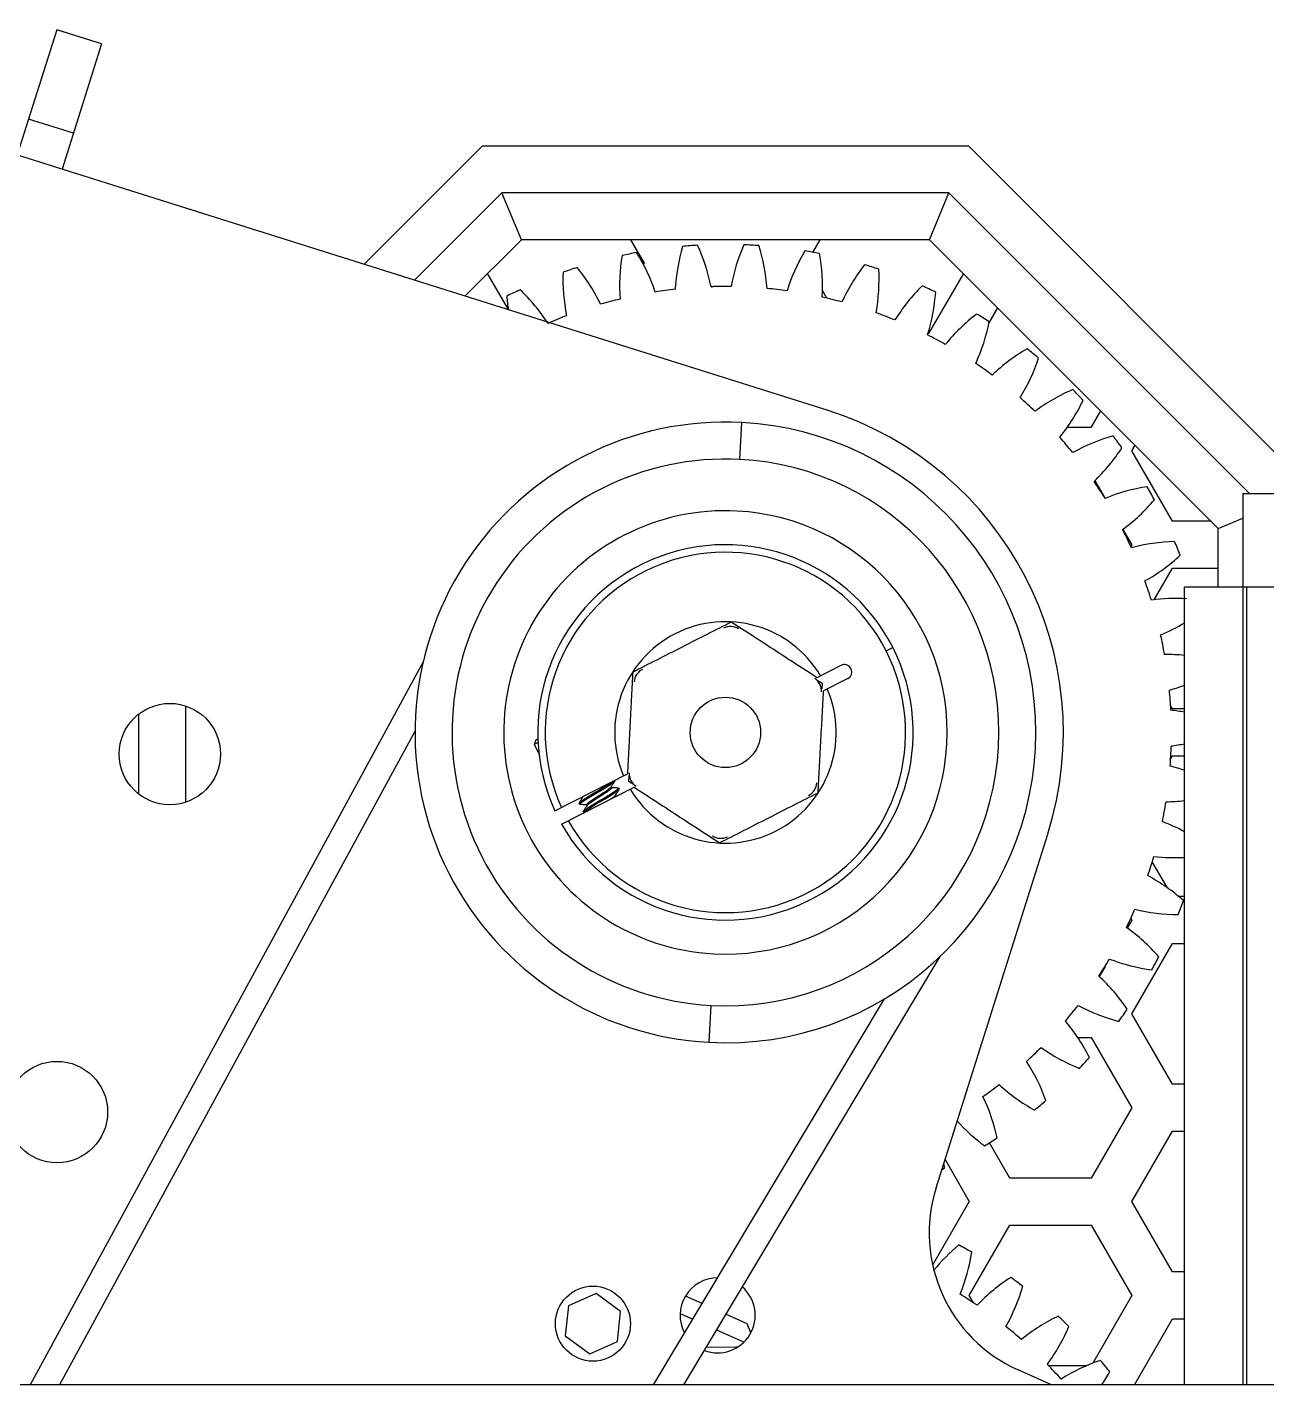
# Model space of a CAD drawing. Header units: inches. Extents: x -45.4 to 22.3, y -8.8 to 22.6.
# Drawn here: x -9.056 to -5.754, y 3.053 to 6.67 of the extents above; entities that cross this region are included whole.
import ezdxf

# ---------------------------------------------------------------- set-up
doc = ezdxf.new("R2010")
doc.units = ezdxf.units.IN
doc.header["$MEASUREMENT"] = 0

msp = doc.modelspace()

# ---------------------------------------------------------------- linework, layer by layer
at = {"color": 7, "linetype": 'Continuous', "lineweight": 25}
for p, q in [((-6.9256, 5.6493), (-10.1626, 6.6699)), ((-8.9773, 6.6632), (-9.0825, 6.3294)), ((-8.8581, 6.6256), (-8.9773, 6.6632)), ((-8.8581, 6.6256), (-8.9633, 6.2918)), ((-8.9332, 6.3872), (-9.0525, 6.4248)), ((-8.1588, 6.0381), (-7.8435, 6.3535)), ((-7.8435, 6.3535), (-6.549, 6.3535)), ((-5.7023, 5.5067), (-6.549, 6.3535)), ((-8.0244, 5.9958), (-7.7917, 6.2285)), ((-6.6008, 6.2285), (-7.7917, 6.2285)), ((-7.7399, 6.1035), (-7.7917, 6.2285)), ((-6.6526, 6.1035), (-6.6008, 6.2285)), ((-5.8001, 5.4278), (-6.6008, 6.2285)), ((-7.7399, 6.1035), (-7.89, 5.9534)), ((-6.6526, 6.1035), (-7.7399, 6.1035)), ((-7.4488, 6.1035), (-7.4128, 6.041)), ((-6.9631, 6.0699), (-6.9437, 6.1035)), ((-5.8838, 5.3346), (-6.6526, 6.1035)), ((-7.4128, 6.041), (-7.4147, 6.0377)), ((-7.7745, 5.9175), (-7.8299, 6.0135)), ((-6.5626, 6.0135), (-6.655, 5.8535)), ((-7.2347, 5.9785), (-7.2307, 5.9785)), ((-7.0856, 5.9743), (-7.0853, 5.9738)), ((-6.926, 5.9478), (-6.9376, 5.9679)), ((-6.4942, 5.882), (-6.4711, 5.922)), ((-6.655, 5.8535), (-6.6568, 5.8535)), ((-6.222, 5.6035), (-6.1966, 5.6475)), ((-7.1576, 5.5183), (-7.1524, 5.6166)), ((-6.222, 5.6035), (-6.2861, 5.6035)), ((-6.1137, 5.541), (-6.1051, 5.5559)), ((-6.0055, 5.3535), (-6.1137, 5.541)), ((-6.2123, 5.4616), (-6.1851, 5.4146)), ((-5.8184, 5.4278), (7.9969, 5.4278)), ((-5.8184, 5.4278), (-5.8184, 3.0528)), ((-5.9026, 5.3535), (-6.0055, 5.3535)), ((-5.8838, 5.3346), (-5.8184, 5.3617)), ((-6.1374, 5.3319), (-6.1137, 5.291)), ((-5.8838, 5.1778), (-5.8838, 5.3346)), ((-6.1137, 5.291), (-6.1164, 5.2863)), ((-6.054, 5.1445), (-6.0055, 5.2285)), ((-6.0055, 5.2285), (-5.8838, 5.2285)), ((7.9969, 5.1778), (-5.9734, 5.1778)), ((-5.9734, 3.0528), (-5.9734, 5.1778)), ((-5.8084, 5.1778), (-5.8084, 3.0528)), ((-6.7684, 5.0086), (-6.7506, 5.0176)), ((-8.0013, 4.9793), (-9.0484, 3.0528)), ((-6.8885, 4.9696), (-6.9529, 4.9368)), ((-6.9516, 4.9301), (-6.9389, 4.9218)), ((-6.9389, 4.9218), (-6.9397, 4.9068)), ((-6.8706, 4.9345), (-6.935, 4.9018)), ((-8.6338, 4.6052), (-8.6338, 4.8615)), ((-6.0055, 4.8535), (-6.0104, 4.862)), ((-5.9734, 4.8535), (-6.0055, 4.8535)), ((-8.7588, 4.6265), (-8.7588, 4.8401)), ((-8.023, 4.7951), (-8.97, 3.0528)), ((-7.7016, 4.7714), (-7.7056, 4.7591)), ((-7.6955, 4.7643), (-7.7056, 4.7591)), ((-7.7056, 4.7591), (-7.6931, 4.7345)), ((-7.7016, 4.7714), (-7.696, 4.7743)), ((-6.0104, 4.72), (-6.0055, 4.7285)), ((-6.0055, 4.7285), (-5.9734, 4.7285)), ((-7.6505, 4.582), (-7.4575, 4.6802)), ((-7.4536, 4.6601), (-7.4528, 4.6752)), ((-7.6327, 4.5469), (-7.4397, 4.6451)), ((-7.4995, 4.6434), (-7.5007, 4.6459)), ((-7.4912, 4.663), (-7.4907, 4.6619)), ((-7.4807, 4.6424), (-7.4793, 4.6396)), ((-7.4409, 4.6519), (-7.4536, 4.6601)), ((-7.5862, 4.6028), (-7.5848, 4.6)), ((-7.5832, 4.6002), (-7.5848, 4.6)), ((-7.5762, 4.6188), (-7.5766, 4.6196)), ((-7.5649, 4.5965), (-7.5661, 4.599)), ((-7.4881, 4.6211), (-7.4894, 4.6236)), ((-7.4863, 4.6213), (-7.4883, 4.6215)), ((-7.5749, 4.5805), (-7.5735, 4.5777)), ((-7.5729, 4.5775), (-7.5727, 4.5774)), ((-6.635, 3.578), (-6.3379, 4.5203)), ((-6.0191, 4.377), (-6.0593, 4.4466)), ((-5.9734, 4.3535), (-5.9884, 4.3535)), ((-6.1137, 4.291), (-6.1259, 4.2699)), ((-6.1164, 4.2957), (-6.1137, 4.291)), ((-6.1137, 4.041), (-6.0055, 4.2285)), ((-6.0055, 4.2285), (-5.9734, 4.2285)), ((-7.3075, 3.0528), (-6.6247, 4.1936)), ((-6.1851, 4.1674), (-6.2005, 4.1407)), ((-7.3878, 3.0528), (-6.7722, 4.0812)), ((-7.2349, 4.0637), (-7.2401, 3.9654)), ((-6.0055, 3.8535), (-6.1137, 4.041)), ((-6.2579, 3.9785), (-6.222, 3.9785)), ((-6.222, 3.9785), (-6.1137, 3.791)), ((-5.9734, 3.8535), (-6.0055, 3.8535)), ((-6.1137, 3.791), (-6.222, 3.6035)), ((-6.1137, 3.541), (-6.0055, 3.7285)), ((-6.0055, 3.7285), (-5.9734, 3.7285)), ((-6.4385, 3.6035), (-6.4929, 3.6977)), ((-6.6149, 3.6419), (-6.6135, 3.6289)), ((-6.6114, 3.653), (-6.5467, 3.541)), ((-6.222, 3.6035), (-6.4385, 3.6035)), ((-6.5467, 3.541), (-6.6443, 3.372)), ((-6.0055, 3.3535), (-6.1137, 3.541)), ((-6.5467, 3.291), (-6.4385, 3.4785)), ((-6.4385, 3.4785), (-6.222, 3.4785)), ((-6.222, 3.4785), (-6.1137, 3.291)), ((-5.9734, 3.3535), (-6.0055, 3.3535)), ((-7.5407, 3.2962), (-7.6146, 3.2635)), ((-7.4754, 3.2486), (-7.5407, 3.2962)), ((-7.6146, 3.2635), (-7.6232, 3.1831)), ((-7.2581, 3.2695), (-7.3028, 3.2894)), ((-6.5353, 3.2711), (-6.5467, 3.291)), ((-6.1137, 3.291), (-6.2181, 3.1102)), ((-7.484, 3.1682), (-7.4754, 3.2486)), ((-7.3169, 3.2429), (-7.2831, 3.2278)), ((-7.1381, 3.2157), (-7.1948, 3.2411)), ((-6.1069, 3.0528), (-6.0055, 3.2285)), ((-6.0055, 3.2285), (-5.9734, 3.2285)), ((-7.2197, 3.1994), (-7.1468, 3.1668)), ((-7.1287, 3.1911), (-7.1381, 3.2157)), ((-7.6232, 3.1831), (-7.5579, 3.1354)), ((-7.5579, 3.1354), (-7.484, 3.1682)), ((-6.328, 3.0528), (-6.4169, 3.0926)), ((-6.2346, 3.1035), (-6.3349, 3.1035)), ((18.8366, 3.0528), (-16.4734, 3.0528))]:
    msp.add_line(p, q, dxfattribs=at)
at = {"color": 7, "linetype": 'Continuous', "lineweight": 25, "flags": 128}
for points in [[(-6.6135, 3.6289), (-6.618, 3.6267), (-6.62, 3.6257)], [(-7.1641, 3.1532), (-7.1682, 3.1533), (-7.2482, 3.1519)]]:
    msp.add_lwpolyline(points, dxfattribs=at)
at = {"color": 7, "linetype": 'Continuous', "lineweight": 25}
for centre, radius in [((-7.1963, 4.791), 0.0938), ((-8.6762, 4.7333), 0.135), ((-8.9769, 3.7796), 0.135), ((-7.5493, 3.2158), 0.1)]:
    msp.add_circle(centre, radius, dxfattribs=at)
for centre, radius, start, end in [((-6.8307, 5.9446), 0.5, 163.5794, 176.9268), ((-7.1963, 4.791), 1.3, 93.2835, 95.0321), ((-7.7248, 5.8796), 0.5, 11.3889, 24.7363), ((-6.689, 5.8897), 0.5, 156.3794, 169.7268), ((-7.1963, 4.791), 1.3, 86.0835, 87.8321), ((-7.5842, 5.9373), 0.5, 4.1889, 17.5363), ((-6.9781, 5.9813), 0.5, 170.7794, 184.1268), ((-7.1963, 4.791), 1.3, 100.4835, 102.2321), ((-7.8571, 5.8048), 0.5, 18.5889, 31.9363), ((-6.5553, 5.8175), 0.5, 149.1794, 162.5268), ((-7.1963, 4.791), 1.3, 78.8835, 80.6321), ((-7.4375, 5.9769), 0.5, 356.9889, 10.3363), ((-7.1291, 5.9993), 0.5, 177.9794, 191.3268), ((-7.1963, 4.791), 1.3, 107.6835, 109.4321), ((-7.979, 5.714), 0.5, 25.7889, 39.1363), ((-6.4317, 5.729), 0.5, 141.9794, 155.3268), ((-7.1963, 4.791), 1.3, 71.6835, 73.4321), ((-7.287, 5.9978), 0.5, 349.7889, 3.1363), ((-7.1963, 4.791), 1.3, 114.8835, 116.6321), ((-8.0885, 5.6086), 0.5, 32.9889, 46.3363), ((-7.1963, 4.791), 1.188, 96.462, 99.0536), ((-7.1963, 4.791), 1.188, 89.262, 91.8536), ((-7.1963, 4.791), 1.188, 82.062, 84.6536), ((-6.3201, 5.6258), 0.5, 134.7794, 148.1268), ((-7.1963, 4.791), 1.3, 64.4835, 66.2321), ((-7.281, 5.9982), 0.5, 185.1794, 189.3521), ((-7.1963, 4.791), 1.188, 103.662, 106.2536), ((-7.1963, 4.791), 1.188, 74.862, 77.4536), ((-7.135, 5.9996), 0.5, 342.5889, 355.9363), ((-7.1963, 4.791), 1.188, 110.862, 113.4536), ((-7.1963, 4.791), 1.188, 67.662, 70.2536), ((-6.2224, 5.5094), 0.5, 127.5794, 140.9268), ((-7.1963, 4.791), 1.3, 57.2835, 59.0321), ((-6.984, 5.9824), 0.5, 335.3889, 348.7363), ((-7.1963, 4.791), 1.188, 60.462, 63.0536), ((-6.14, 5.3817), 0.5, 120.3794, 133.7268), ((-6.8363, 5.9464), 0.5, 328.1889, 341.5363), ((-7.1963, 4.791), 1.3, 50.0835, 51.8321), ((-7.1963, 4.791), 1.188, 53.262, 55.8536), ((-7.1963, 4.791), 1.188, 46.062, 48.6536), ((-6.0743, 5.2447), 0.5, 113.1794, 126.5268), ((-7.1963, 4.791), 1.3, 42.8835, 44.6321), ((-7.1963, 4.791), 0.9, 342.5, 72.5), ((-6.6944, 5.8922), 0.5, 320.9889, 334.3363), ((-7.1963, 4.791), 0.8268, 86.9578, 266.9578), ((-7.1963, 4.791), 0.8268, 266.9578, 86.9578), ((-7.1963, 4.791), 1.188, 38.862, 41.4536), ((-6.0263, 5.1005), 0.5, 105.9794, 119.3268), ((-7.1963, 4.791), 1.3, 35.6835, 37.4321), ((-6.5603, 5.8206), 0.5, 313.7889, 327.1363), ((-7.1963, 4.791), 0.7283, 86.9578, 266.9578), ((-7.1963, 4.791), 0.7283, 266.9578, 86.9578), ((-7.1963, 4.791), 1.188, 31.662, 34.2536), ((-5.9967, 4.9514), 0.5, 98.7794, 112.1268), ((-7.1963, 4.791), 1.3, 28.4835, 30.2321), ((-6.4363, 5.7328), 0.5, 306.5889, 319.9363), ((-7.1963, 4.791), 0.5906, 86.9578, 266.9578), ((-7.1963, 4.791), 0.5906, 266.9578, 86.9578), ((-7.1963, 4.791), 1.188, 24.462, 27.0536), ((-7.1963, 4.791), 0.5, 209.2141, 204.7015), ((-5.9861, 4.7998), 0.5, 91.5794, 104.9268), ((-7.1963, 4.791), 1.3, 21.2835, 23.0321), ((-7.1963, 4.791), 0.48, 209.3082, 204.6074), ((-6.3242, 5.6301), 0.5, 299.3889, 312.7363), ((-7.1963, 4.791), 1.188, 17.262, 19.8536), ((-5.9945, 4.648), 0.5, 86.9578, 97.7268), ((-7.1963, 4.791), 0.295, 30.784, 203.1317), ((-7.1834, 5.0331), 0.04, 56.9578, 116.9578), ((-6.2259, 5.5142), 0.5, 292.1889, 300.3307), ((-7.1963, 4.791), 1.188, 10.062, 12.6536), ((-6.0219, 4.4986), 0.5, 84.4352, 90.5268), ((-7.3995, 4.9232), 0.04, 116.9578, 176.9578), ((-6.8795, 4.952), 0.0197, 296.9578, 116.9578), ((-6.9801, 4.9009), 0.04, 356.9578, 56.9578), ((-7.1963, 4.791), 0.295, 210.784, 23.1317), ((-6.1429, 5.3869), 0.5, 284.9889, 289.8164), ((-7.1963, 4.791), 1.188, 2.862, 5.4536), ((-6.0678, 4.3537), 0.5, 79.1177, 83.3268), ((-7.1963, 4.791), 1.188, 355.662, 358.2536), ((-6.0766, 5.2502), 0.5, 277.7889, 281.9026), ((-7.4124, 4.681), 0.04, 176.9578, 236.9578), ((-6.1315, 4.2157), 0.5, 71.5666, 76.1268), ((-6.993, 4.6588), 0.04, 296.9578, 356.9578), ((-7.1963, 4.791), 1.188, 348.462, 351.0536), ((-6.0278, 5.1062), 0.5, 270.5889, 276.2464), ((-6.212, 4.0868), 0.5, 61.4976, 68.9268), ((-7.2091, 4.5488), 0.04, 236.9578, 296.9578), ((-7.1963, 4.791), 1.188, 341.262, 343.8536), ((-5.9976, 4.9573), 0.5, 263.3889, 272.7635), ((-6.3081, 3.969), 0.5, 48.3794, 61.7268), ((-7.1963, 4.791), 1.3, 338.0835, 339.8321), ((-7.1963, 4.791), 1.188, 334.062, 336.6536), ((-5.9862, 4.8057), 0.5, 256.1889, 269.5363), ((-6.4181, 3.8641), 0.5, 41.1794, 54.5268), ((-7.1963, 4.791), 1.188, 326.862, 329.4536), ((-5.9939, 4.6539), 0.5, 248.9889, 262.3363), ((-7.1963, 4.791), 1.3, 330.8835, 332.6321), ((-6.5404, 3.7739), 0.5, 33.9794, 47.3268), ((-7.1963, 4.791), 1.188, 319.662, 322.2536), ((-6.0205, 4.5043), 0.5, 241.7889, 255.1363), ((-7.1963, 4.791), 1.3, 323.6835, 325.4321), ((-6.673, 3.6997), 0.5, 26.7794, 40.1268), ((-7.1963, 4.791), 1.188, 312.462, 315.0536), ((-6.0657, 4.3592), 0.5, 234.5889, 247.9363), ((-6.8139, 3.6428), 0.5, 19.5794, 32.9268), ((-7.1963, 4.791), 1.3, 316.4835, 318.2321), ((-7.1963, 4.791), 1.188, 305.262, 307.8536), ((-6.1287, 4.2209), 0.5, 227.3889, 240.7363), ((-6.9608, 3.6039), 0.5, 12.3794, 25.7268), ((-7.1963, 4.791), 1.3, 309.2835, 311.0321), ((-6.2086, 4.0916), 0.5, 222.2028, 233.5363), ((-7.1963, 4.791), 1.3, 302.0835, 303.8321), ((-6.2535, 3.4577), 0.4, 162.5, 245.8952), ((-6.2524, 3.0434), 0.5, 130.177, 140.9987), ((-7.1927, 2.2816), 1.3, 59.8812, 61.6298), ((-7.0346, 3.4814), 0.5, 337.9866, 351.3339), ((-7.217, 3.238), 0.1, 90.066, 208.1273), ((-6.1643, 2.9196), 0.5, 122.977, 136.3244), ((-7.1927, 2.2816), 1.3, 52.6812, 54.4298), ((-7.217, 3.238), 0.1, 249.1402, 49.053), ((-7.1927, 2.2816), 1.188, 55.8597, 58.4513), ((-6.8855, 3.4521), 0.5, 330.7866, 344.1339), ((-6.0925, 2.7856), 0.5, 115.777, 129.1244), ((-7.1927, 2.2816), 1.3, 45.4812, 47.2298), ((-7.1927, 2.2816), 1.188, 48.6597, 51.2513), ((-6.7412, 3.4044), 0.5, 323.5866, 336.9339), ((-6.038, 2.6438), 0.5, 108.577, 121.9244), ((-7.1927, 2.2816), 1.3, 38.2812, 40.0298), ((-7.1927, 2.2816), 1.188, 41.4597, 44.0513), ((-6.604, 3.339), 0.5, 325.085, 329.7339)]:
    msp.add_arc(centre, radius, start, end, dxfattribs=at)
for points, knots in [([(-7.1806, 5.085), (-7.2015, 5.0744), (-7.2432, 5.0532), (-7.3119, 5.0182), (-7.3806, 4.9833), (-7.4222, 4.9621), (-7.4431, 4.9515)], [0, 0, 0, 0, 0.250552, 0.500243, 0.749614, 1, 1, 1, 1]), ([(-6.9529, 4.9368), (-6.9712, 4.9488), (-7.0081, 4.9728), (-7.0677, 5.0115), (-7.1266, 5.0498), (-7.1625, 5.0732), (-7.1806, 5.085)], [0, 0, 0, 0, 0.249337, 0.499532, 0.748169, 1, 1, 1, 1]), ([(-7.4431, 4.9515), (-7.4442, 4.9302), (-7.4465, 4.8876), (-7.4502, 4.8178), (-7.454, 4.7464), (-7.4563, 4.7023), (-7.4575, 4.6802)], [0, 0, 0, 0, 0.2488566, 0.4980858, 0.747814, 1, 1, 1, 1]), ([(-6.9494, 4.6304), (-6.9483, 4.6517), (-6.946, 4.6944), (-6.9423, 4.7642), (-6.9385, 4.8355), (-6.9362, 4.8796), (-6.935, 4.9018)], [0, 0, 0, 0, 0.248857, 0.498086, 0.747814, 1, 1, 1, 1]), ([(-7.5862, 4.6028), (-7.5857, 4.6037), (-7.5847, 4.6054), (-7.5738, 4.6125), (-7.5581, 4.6224), (-7.5391, 4.6338), (-7.5203, 4.645), (-7.5049, 4.6546), (-7.4994, 4.6584), (-7.497, 4.6601)], [0, 0, 0, 0, 0.148265, 0.291889, 0.441458, 0.587181, 0.732904, 0.882473, 1, 1, 1, 1]), ([(-7.5848, 4.6), (-7.5843, 4.6009), (-7.5833, 4.6026), (-7.5724, 4.6097), (-7.5567, 4.6196), (-7.5377, 4.631), (-7.5188, 4.6423), (-7.5031, 4.6522), (-7.4922, 4.6593), (-7.4912, 4.661), (-7.4907, 4.6619)], [0, 0, 0, 0, 0.126252, 0.248551, 0.375913, 0.5, 0.624087, 0.751449, 0.873748, 1, 1, 1, 1]), ([(-7.5749, 4.5805), (-7.5744, 4.5814), (-7.5734, 4.5831), (-7.5625, 4.5902), (-7.5468, 4.6001), (-7.5278, 4.6115), (-7.5089, 4.6228), (-7.4932, 4.6327), (-7.4823, 4.6398), (-7.4813, 4.6415), (-7.4807, 4.6424)], [0, 0, 0, 0, 0.126252, 0.248551, 0.375913, 0.5, 0.624087, 0.751449, 0.873748, 1, 1, 1, 1]), ([(-7.5735, 4.5777), (-7.573, 4.5786), (-7.572, 4.5803), (-7.5611, 4.5875), (-7.5454, 4.5973), (-7.5264, 4.6087), (-7.5074, 4.62), (-7.4918, 4.6299), (-7.4809, 4.637), (-7.4798, 4.6388), (-7.4793, 4.6396)], [0, 0, 0, 0, 0.126252, 0.248551, 0.375913, 0.5, 0.624087, 0.751449, 0.873748, 1, 1, 1, 1]), ([(-7.5661, 4.599), (-7.5658, 4.5998), (-7.5652, 4.6013), (-7.5577, 4.6067), (-7.5468, 4.6142), (-7.5335, 4.6226), (-7.5202, 4.6311), (-7.5094, 4.6385), (-7.5026, 4.6433), (-7.502, 4.6445), (-7.5018, 4.645)], [0, 0, 0, 0, 0.133684, 0.263143, 0.398015, 0.529385, 0.660755, 0.795627, 0.925086, 1, 1, 1, 1]), ([(-7.5647, 4.5962), (-7.5644, 4.597), (-7.5638, 4.5985), (-7.5563, 4.6039), (-7.5454, 4.6114), (-7.5321, 4.6198), (-7.5188, 4.6283), (-7.5079, 4.6357), (-7.5003, 4.6411), (-7.4998, 4.6426), (-7.4995, 4.6434)], [0, 0, 0, 0, 0.126264, 0.248536, 0.375922, 0.5, 0.624078, 0.751464, 0.873736, 1, 1, 1, 1]), ([(-7.5012, 4.6452), (-7.4995, 4.6478), (-7.496, 4.6532), (-7.4926, 4.6585), (-7.4909, 4.6612)], [0, 0, 0, 0, 0.499154, 1, 1, 1, 1]), ([(-7.4813, 4.6427), (-7.4844, 4.6429), (-7.4906, 4.6432), (-7.4967, 4.6436), (-7.4996, 4.6437)], [0, 0, 0, 0, 0.5179476, 1, 1, 1, 1]), ([(-7.4897, 4.6231), (-7.488, 4.6258), (-7.4846, 4.6311), (-7.4811, 4.6364), (-7.4794, 4.6391)], [0, 0, 0, 0, 0.4993742, 1, 1, 1, 1]), ([(-7.4397, 4.6451), (-7.4213, 4.6331), (-7.3844, 4.6092), (-7.3248, 4.5704), (-7.266, 4.5321), (-7.23, 4.5087), (-7.2119, 4.4969)], [0, 0, 0, 0, 0.2493375, 0.499532, 0.7481693, 1, 1, 1, 1]), ([(-7.2119, 4.4969), (-7.191, 4.5076), (-7.1494, 4.5287), (-7.0807, 4.5637), (-7.012, 4.5986), (-6.9703, 4.6198), (-6.9494, 4.6304)], [0, 0, 0, 0, 0.250386, 0.499757, 0.749448, 1, 1, 1, 1]), ([(-7.5758, 4.6195), (-7.5775, 4.6168), (-7.5809, 4.6115), (-7.5843, 4.6062), (-7.5861, 4.6035)], [0, 0, 0, 0, 0.499124, 1, 1, 1, 1]), ([(-7.5841, 4.5997), (-7.5809, 4.5996), (-7.5749, 4.5992), (-7.5688, 4.5988), (-7.5659, 4.5987)], [0, 0, 0, 0, 0.521257, 1, 1, 1, 1]), ([(-7.5645, 4.597), (-7.5663, 4.5944), (-7.5697, 4.589), (-7.5731, 4.5837), (-7.5748, 4.5811)], [0, 0, 0, 0, 0.4994122, 1, 1, 1, 1]), ([(-7.5029, 4.6129), (-7.5014, 4.614), (-7.4962, 4.6175), (-7.4905, 4.6216), (-7.4899, 4.6231), (-7.4896, 4.6239)], [0, 0, 0, 0, 0.173155, 0.579938, 1, 1, 1, 1])]:
    msp.add_open_spline(points, degree=3, knots=knots, dxfattribs=at)

doc.saveas('drawing.dxf')
